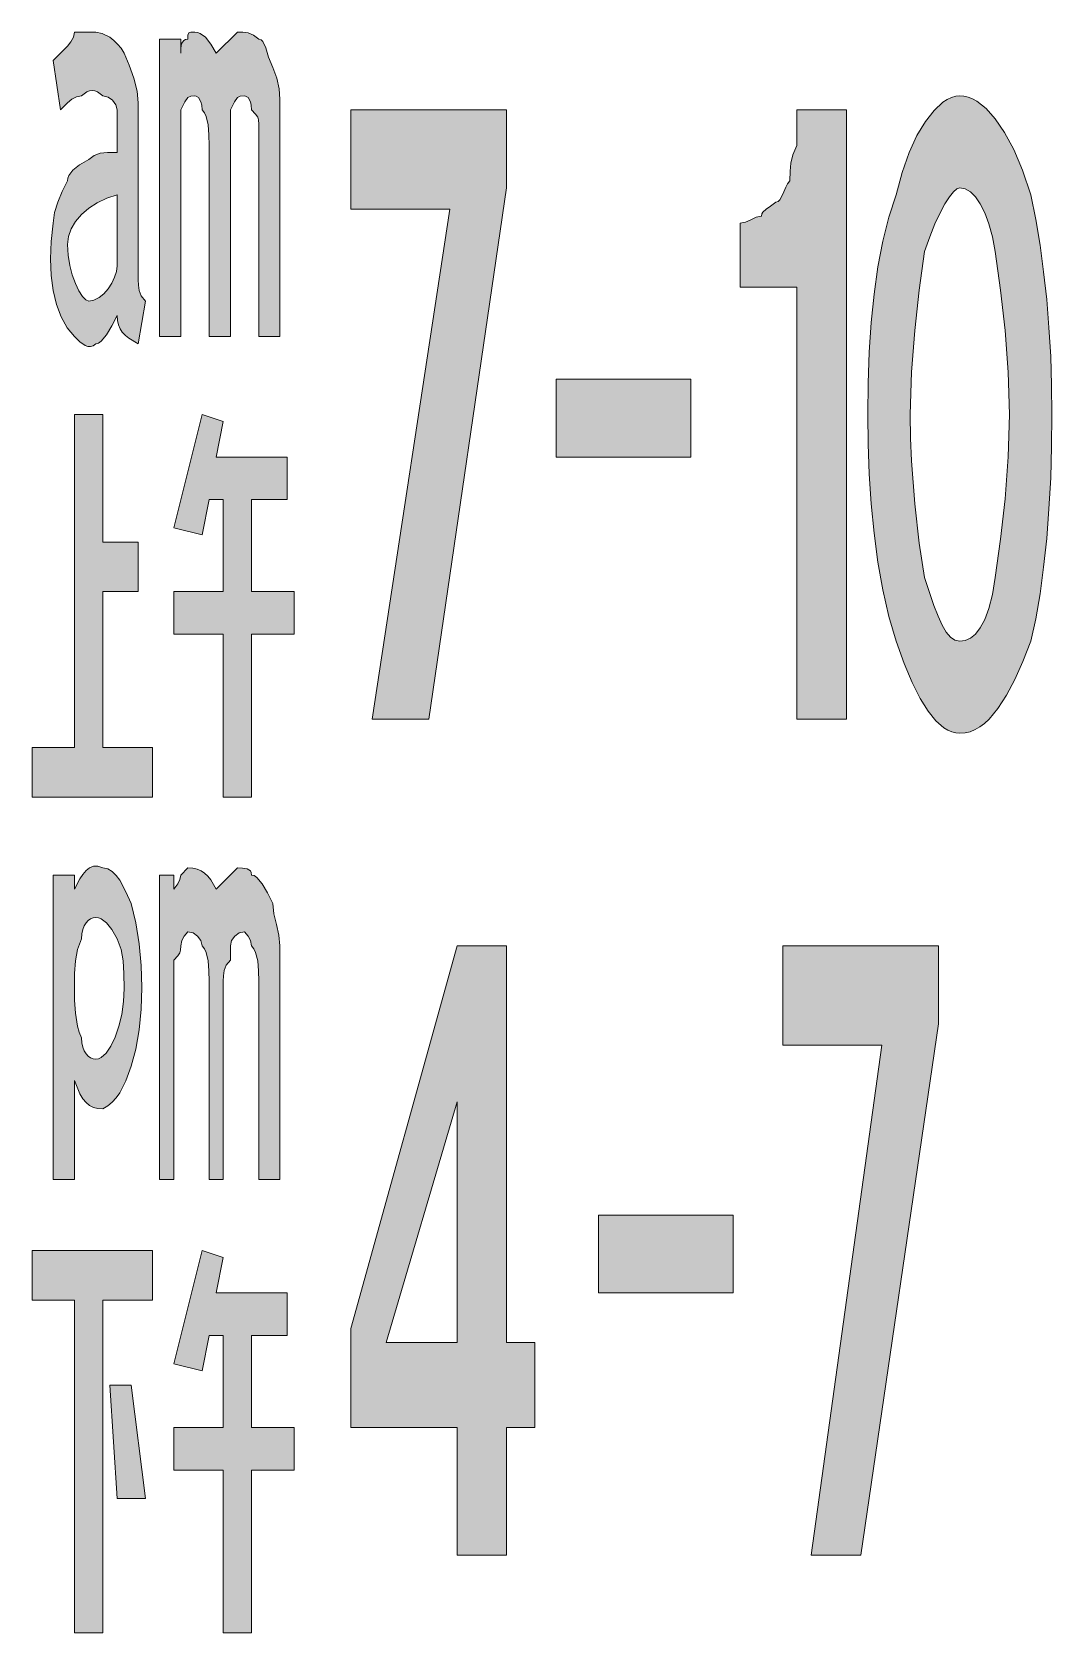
# Model space of a CAD drawing. Header units: metres. Extents: x 112 to 285, y 5 to 276.
import ezdxf

# ---------------------------------------------------------------- set-up
doc = ezdxf.new("R2010")
doc.units = ezdxf.units.M
doc.layers.add('FILL_WHITE_FFFFFF', color=7, linetype='Continuous', true_color=0xffffff)

msp = doc.modelspace()

# ---------------------------------------------------------------- hatches: boundary and pattern name
at = {"layer": 'FILL_WHITE_FFFFFF', "true_color": 0xffffff}
h = msp.add_hatch(color=7, dxfattribs=at)
h.dxf.hatch_style = 1
h.paths.add_polyline_path([(125.55, 274.95), (126.22, 274.44), (126.86, 273.82), (127.45, 273.09), (127.95, 272.25), (128.83, 270.26), (129.6, 268.05), (130.14, 265.84), (130.35, 263.85), (130.35, 233.85), (130.37, 232.95), (130.5, 232.05), (130.86, 231.15), (131.55, 230.25), (130.35, 223.05), (128.78, 223.97), (128.16, 224.46), (127.65, 225), (127.26, 225.59), (126.98, 226.26), (126.81, 227), (126.75, 227.85), (125.85, 226.09), (124.95, 224.55), (124.05, 223.46), (123.6, 223.16), (123.15, 223.05), (122.7, 222.71), (122.25, 222.56), (121.8, 222.59), (121.35, 222.75), (120.45, 223.39), (119.55, 224.25), (118.31, 225.76), (117.3, 227.59), (116.51, 229.69), (115.95, 232.05), (115.61, 234.63), (115.5, 237.41), (115.61, 240.36), (115.95, 243.45), (116.16, 245.25), (116.7, 247.05), (117.47, 248.85), (118.35, 250.65), (118.41, 251.1), (118.58, 251.55), (119.25, 252.45), (120.38, 253.35), (121.95, 254.25), (122.87, 254.94), (123.9, 255.3), (125.16, 255.43), (126.75, 255.45), (126.75, 262.65), (126.54, 263.53), (126, 264.3), (125.23, 264.84), (124.35, 265.05), (123.45, 265.72), (123, 265.89), (122.55, 265.95), (122.1, 265.89), (121.65, 265.72), (120.75, 265.05), (119.87, 264.86), (119.1, 264.45), (118.35, 263.85), (117.15, 262.65), (115.95, 271.05), (118.35, 273.45), (118.95, 274.2), (119.36, 274.97), (119.55, 275.85), (123.15, 275.85), (124.24, 275.62), (125.55, 274.95)])
h.paths.add_polyline_path([(125.01, 247.69), (123.41, 246.94), (121.98, 246.01), (120.75, 244.95), (119.74, 243.77), (118.99, 242.51), (118.51, 241.2), (118.35, 239.85), (118.46, 238.06), (118.74, 236.32), (119.17, 234.7), (119.7, 233.25), (120.28, 232.02), (120.88, 231.07), (121.45, 230.47), (121.95, 230.25), (122.85, 230.41), (123.71, 230.85), (124.52, 231.52), (125.25, 232.35), (125.86, 233.3), (126.34, 234.3), (126.64, 235.3), (126.75, 236.25), (126.75, 248.25), (125.01, 247.69)], flags=16)
h = msp.add_hatch(color=7, dxfattribs=at)
h.dxf.hatch_style = 1
h.paths.add_polyline_path([(147.15, 275.85), (148.05, 275.83), (148.95, 275.7), (149.85, 275.34), (150.75, 274.65), (151.15, 274.54), (151.46, 274.24), (151.95, 273.15), (152.44, 271.61), (153.15, 269.85), (153.84, 268.05), (154.2, 266.25), (154.33, 264.45), (154.35, 262.65), (154.35, 224.25), (150.75, 224.25), (150.75, 256.65), (150.75, 260.25), (150.73, 260.96), (150.6, 261.45), (150.24, 261.94), (149.55, 262.65), (149.5, 263.44), (149.36, 264.04), (148.95, 264.75), (148.54, 265.01), (148.35, 265.05), (147.64, 265.01), (147.15, 264.75), (146.66, 264.04), (145.95, 262.65), (145.95, 260.25), (145.95, 256.65), (145.95, 224.25), (142.35, 224.25), (142.35, 256.65), (142.33, 258.43), (142.2, 260.1), (141.84, 261.54), (141.55, 262.15), (141.15, 262.65), (141.1, 263.44), (140.96, 264.04), (140.55, 264.75), (140.14, 265.01), (139.95, 265.05), (139.24, 265.01), (138.75, 264.75), (138.26, 264.04), (137.55, 262.65), (137.55, 260.25), (137.55, 256.65), (137.55, 224.25), (133.95, 224.25), (133.95, 274.65), (137.55, 274.65), (137.55, 272.25), (137.57, 273.13), (137.7, 273.9), (138.06, 274.44), (138.35, 274.6), (138.75, 274.65), (138.77, 275.34), (138.9, 275.7), (139.26, 275.83), (139.95, 275.85), (140.4, 275.79), (140.85, 275.62), (141.75, 274.95), (142.65, 273.82), (143.55, 272.25), (147.15, 275.85)])
h = msp.add_hatch(color=7, dxfattribs=at)
h.dxf.hatch_style = 1
h.paths.add_polyline_path([(268.2, 157.28), (267.53, 157.56), (266.85, 157.97), (265.5, 159.14), (264.15, 160.8), (262.8, 162.97), (261.45, 165.66), (260.1, 168.88), (258.75, 172.65), (257.51, 176.86), (256.48, 181.35), (255.65, 186.07), (255, 190.95), (254.52, 195.95), (254.19, 201), (254.01, 206.05), (253.95, 211.05), (254.01, 216.39), (254.19, 221.59), (254.52, 226.62), (255, 231.45), (255.65, 236.06), (256.48, 240.41), (257.51, 244.49), (258.75, 248.25), (259.76, 252.07), (260.94, 255.43), (262.27, 258.31), (263.7, 260.7), (265.18, 262.58), (266.68, 263.94), (267.42, 264.43), (268.15, 264.77), (268.86, 264.98), (269.55, 265.05), (270.24, 264.99), (270.95, 264.82), (271.69, 264.53), (272.44, 264.11), (273.98, 262.9), (275.55, 261.15), (277.12, 258.84), (278.66, 255.94), (280.15, 252.42), (281.55, 248.25), (282.39, 244.09), (283.13, 239.74), (283.74, 235.21), (284.25, 230.55), (284.64, 225.77), (284.93, 220.91), (285.09, 216), (285.15, 211.05), (285.09, 205.66), (284.93, 200.32), (284.64, 195.1), (284.25, 190.05), (283.74, 185.22), (283.13, 180.67), (282.39, 176.47), (281.55, 172.65), (280.2, 169.22), (278.83, 166.16), (277.44, 163.5), (276, 161.25), (274.51, 159.45), (273.74, 158.73), (272.94, 158.14), (272.13, 157.67), (271.3, 157.33), (270.44, 157.12), (269.55, 157.05), (268.88, 157.11), (268.2, 157.28)])
h.paths.add_polyline_path([(271.33, 173.16), (272.19, 173.85), (273, 174.9), (273.76, 176.34), (274.44, 178.22), (275.05, 180.57), (275.55, 183.45), (276.43, 189.96), (277.2, 196.8), (277.74, 203.87), (277.95, 211.05), (277.74, 218.23), (277.2, 225.3), (276.43, 232.14), (275.55, 238.65), (275.05, 241.18), (274.44, 243.37), (273.76, 245.23), (273, 246.75), (272.19, 247.93), (271.33, 248.77), (270.45, 249.28), (269.55, 249.45), (269.05, 249.28), (268.44, 248.77), (267.76, 247.93), (267, 246.75), (266.19, 245.23), (265.33, 243.37), (264.45, 241.18), (263.55, 238.65), (262.67, 232.14), (261.9, 225.3), (261.36, 218.23), (261.15, 211.05), (261.2, 207.06), (261.36, 203.19), (261.9, 195.9), (262.67, 189.28), (263.55, 183.45), (265.16, 178.72), (265.87, 176.87), (266.55, 175.35), (267.23, 174.17), (267.94, 173.32), (268.7, 172.82), (269.55, 172.65), (270.45, 172.77), (271.33, 173.16)], flags=16)
h = msp.add_hatch(color=7, dxfattribs=at)
h.dxf.hatch_style = 1
h.paths.add_polyline_path([(166.35, 262.65), (192.75, 262.65), (192.75, 249.45), (179.55, 159.45), (169.95, 159.45), (183.15, 245.85), (166.35, 245.85), (166.35, 262.65)])
h = msp.add_hatch(color=7, dxfattribs=at)
h.dxf.hatch_style = 1
h.paths.add_polyline_path([(232.35, 232.65), (232.35, 243.45), (233.25, 243.64), (234.15, 244.05), (235.05, 244.46), (235.95, 244.65), (236, 245.05), (236.16, 245.36), (236.7, 245.85), (237.47, 246.34), (238.35, 247.05), (238.75, 247.16), (239.06, 247.44), (239.55, 248.4), (240.04, 249.58), (240.35, 250.15), (240.75, 250.65), (240.77, 252.26), (240.9, 253.65), (241.26, 255.04), (241.95, 256.65), (241.95, 262.65), (250.35, 262.65), (250.35, 159.45), (241.95, 159.45), (241.95, 232.65), (232.35, 232.65)])
h = msp.add_hatch(color=7, dxfattribs=at)
h.dxf.hatch_style = 1
h.paths.add_polyline_path([(223.95, 217.05), (223.95, 203.85), (201.15, 203.85), (201.15, 217.05), (223.95, 217.05)])
h = msp.add_hatch(color=7, dxfattribs=at)
h.dxf.hatch_style = 1
h.paths.add_polyline_path([(124.35, 189.45), (130.35, 189.45), (130.35, 181.05), (124.35, 181.05), (124.35, 154.65), (132.75, 154.65), (132.75, 146.25), (112.35, 146.25), (112.35, 154.65), (119.55, 154.65), (119.55, 211.05), (124.35, 211.05), (124.35, 189.45)])
h = msp.add_hatch(color=7, dxfattribs=at)
h.dxf.hatch_style = 1
h.paths.add_polyline_path([(155.55, 203.85), (155.55, 196.65), (149.55, 196.65), (149.55, 181.05), (156.75, 181.05), (156.75, 173.85), (149.55, 173.85), (149.55, 146.25), (144.75, 146.25), (144.75, 173.85), (136.35, 173.85), (136.35, 181.05), (144.75, 181.05), (144.75, 196.65), (142.35, 196.65), (141.15, 190.65), (136.35, 191.85), (141.15, 211.05), (144.75, 209.85), (143.55, 203.85), (155.55, 203.85)])
h = msp.add_hatch(color=7, dxfattribs=at)
h.dxf.hatch_style = 1
h.paths.add_polyline_path([(115.95, 81.45), (115.95, 133.05), (119.55, 133.05), (119.55, 130.65), (120.47, 132.39), (120.96, 133.16), (121.5, 133.8), (122.09, 134.27), (122.76, 134.53), (123.5, 134.54), (124.35, 134.25), (125.2, 134.09), (125.94, 133.65), (126.61, 132.98), (127.2, 132.15), (128.23, 130.2), (129.15, 128.25), (129.94, 124.95), (130.5, 121.41), (130.84, 117.72), (130.95, 114), (130.84, 110.33), (130.5, 106.82), (129.94, 103.56), (129.15, 100.65), (128.23, 98.17), (127.2, 96.15), (126.61, 95.31), (125.94, 94.57), (125.2, 93.96), (124.35, 93.45), (123.5, 93.51), (122.76, 93.69), (122.09, 94.02), (121.5, 94.5), (120.96, 95.15), (120.47, 95.98), (119.55, 98.25), (119.55, 81.45), (115.95, 81.45)])
h.paths.add_polyline_path([(122.27, 125.62), (121.86, 125.34), (121.5, 124.95), (121.19, 124.44), (120.96, 123.82), (120.8, 123.09), (120.75, 122.25), (120.06, 120.43), (119.7, 118.5), (119.57, 116.34), (119.55, 113.85), (119.57, 111.86), (119.7, 109.65), (120.06, 107.44), (120.35, 106.4), (120.75, 105.45), (120.8, 104.61), (120.96, 103.87), (121.19, 103.26), (121.5, 102.75), (121.86, 102.36), (122.27, 102.07), (122.7, 101.91), (123.15, 101.85), (123.6, 101.92), (124.05, 102.12), (124.91, 102.88), (125.72, 104.06), (126.45, 105.6), (127.06, 107.42), (127.54, 109.44), (127.84, 111.61), (127.95, 113.85), (127.93, 116.34), (127.8, 118.5), (127.44, 120.43), (126.75, 122.25), (125.85, 123.82), (124.95, 124.95), (124.05, 125.62), (123.6, 125.79), (123.15, 125.85), (122.7, 125.79), (122.27, 125.62)], flags=16)
h = msp.add_hatch(color=7, dxfattribs=at)
h.dxf.hatch_style = 1
h.paths.add_polyline_path([(147.15, 134.25), (148.03, 134.23), (148.8, 134.1), (149.34, 133.74), (149.5, 133.45), (149.55, 133.05), (150, 132.94), (150.45, 132.64), (151.35, 131.55), (152.25, 130.01), (153.15, 128.25), (153.34, 126.45), (153.75, 124.65), (154.16, 122.85), (154.35, 121.05), (154.35, 81.45), (150.75, 81.45), (150.75, 115.05), (150.73, 116.83), (150.6, 118.5), (150.24, 119.94), (149.95, 120.55), (149.55, 121.05), (149.36, 121.93), (148.95, 122.7), (148.35, 123.45), (147.47, 123.24), (146.7, 122.7), (146.16, 121.93), (145.95, 121.05), (145.95, 118.65), (145.26, 117.75), (144.9, 116.85), (144.77, 115.95), (144.75, 115.05), (144.75, 81.45), (142.35, 81.45), (142.35, 115.05), (142.33, 116.83), (142.2, 118.5), (141.84, 119.94), (141.55, 120.55), (141.15, 121.05), (140.94, 121.93), (140.4, 122.7), (139.63, 123.24), (138.75, 123.45), (138.15, 122.7), (137.74, 121.93), (137.55, 121.05), (137.53, 120.34), (137.4, 119.85), (137.04, 119.36), (136.35, 118.65), (136.35, 115.05), (136.35, 81.45), (133.95, 81.45), (133.95, 133.05), (136.35, 133.05), (136.35, 130.65), (137.04, 131.53), (137.4, 132.3), (137.55, 133.05), (138.75, 134.25), (139.6, 134.19), (140.34, 134.02), (141.01, 133.74), (141.6, 133.35), (142.14, 132.84), (142.63, 132.22), (143.55, 130.65), (147.15, 134.25)])
h = msp.add_hatch(color=7, dxfattribs=at)
h.dxf.hatch_style = 1
h.paths.add_polyline_path([(184.35, 17.85), (184.35, 39.45), (166.35, 39.45), (166.35, 56.25), (184.35, 121.05), (192.75, 121.05), (192.75, 53.85), (197.55, 53.85), (197.55, 39.45), (192.75, 39.45), (192.75, 17.85), (184.35, 17.85)])
h.paths.add_polyline_path([(184.35, 94.65), (172.35, 53.85), (184.35, 53.85), (184.35, 94.65)], flags=16)
h = msp.add_hatch(color=7, dxfattribs=at)
h.dxf.hatch_style = 1
h.paths.add_polyline_path([(239.55, 121.05), (265.95, 121.05), (265.95, 107.85), (252.75, 17.85), (244.35, 17.85), (256.35, 104.25), (239.55, 104.25), (239.55, 121.05)])
h = msp.add_hatch(color=7, dxfattribs=at)
h.dxf.hatch_style = 1
h.paths.add_polyline_path([(231.15, 75.45), (231.15, 62.25), (208.35, 62.25), (208.35, 75.45), (231.15, 75.45)])
h = msp.add_hatch(color=7, dxfattribs=at)
h.dxf.hatch_style = 1
h.paths.add_polyline_path([(124.35, 4.65), (119.55, 4.65), (119.55, 61.05), (112.35, 61.05), (112.35, 69.45), (132.75, 69.45), (132.75, 61.05), (124.35, 61.05), (124.35, 4.65)])
h = msp.add_hatch(color=7, dxfattribs=at)
h.dxf.hatch_style = 1
h.paths.add_polyline_path([(155.55, 62.25), (155.55, 55.05), (149.55, 55.05), (149.55, 39.45), (156.75, 39.45), (156.75, 32.25), (149.55, 32.25), (149.55, 4.65), (144.75, 4.65), (144.75, 32.25), (136.35, 32.25), (136.35, 39.45), (144.75, 39.45), (144.75, 55.05), (142.35, 55.05), (141.15, 49.05), (136.35, 50.25), (141.15, 69.45), (144.75, 68.25), (143.55, 62.25), (155.55, 62.25)])
h = msp.add_hatch(color=7, dxfattribs=at)
h.dxf.hatch_style = 1
h.paths.add_polyline_path([(131.55, 27.45), (126.75, 27.45), (125.55, 46.65), (129.15, 46.65), (131.55, 27.45)])

# ---------------------------------------------------------------- linework, layer by layer
at = {"layer": 'FILL_WHITE_FFFFFF', "lineweight": 0, "true_color": 0xffffff}
for points in [[(125.55, 274.95), (126.22, 274.44), (126.86, 273.82), (127.45, 273.09), (127.95, 272.25), (128.83, 270.26), (129.6, 268.05), (130.14, 265.84), (130.35, 263.85), (130.35, 233.85), (130.37, 232.95), (130.5, 232.05), (130.86, 231.15), (131.55, 230.25), (130.35, 223.05), (128.78, 223.97), (128.16, 224.46), (127.65, 225), (127.26, 225.59), (126.98, 226.26), (126.81, 227), (126.75, 227.85), (125.85, 226.09), (124.95, 224.55), (124.05, 223.46), (123.6, 223.16), (123.15, 223.05), (122.7, 222.71), (122.25, 222.56), (121.8, 222.59), (121.35, 222.75), (120.45, 223.39), (119.55, 224.25), (118.31, 225.76), (117.3, 227.59), (116.51, 229.69), (115.95, 232.05), (115.61, 234.63), (115.5, 237.41), (115.61, 240.36), (115.95, 243.45), (116.16, 245.25), (116.7, 247.05), (117.47, 248.85), (118.35, 250.65), (118.41, 251.1), (118.58, 251.55), (119.25, 252.45), (120.38, 253.35), (121.95, 254.25), (122.87, 254.94), (123.9, 255.3), (125.16, 255.43), (126.75, 255.45), (126.75, 262.65), (126.54, 263.53), (126, 264.3), (125.23, 264.84), (124.35, 265.05), (123.45, 265.72), (123, 265.89), (122.55, 265.95), (122.1, 265.89), (121.65, 265.72), (120.75, 265.05), (119.87, 264.86), (119.1, 264.45), (118.35, 263.85), (117.15, 262.65), (115.95, 271.05), (118.35, 273.45), (118.95, 274.2), (119.36, 274.97), (119.55, 275.85), (123.15, 275.85), (124.24, 275.62)], [(147.15, 275.85), (148.05, 275.83), (148.95, 275.7), (149.85, 275.34), (150.75, 274.65), (151.15, 274.54), (151.46, 274.24), (151.95, 273.15), (152.44, 271.61), (153.15, 269.85), (153.84, 268.05), (154.2, 266.25), (154.33, 264.45), (154.35, 262.65), (154.35, 224.25), (150.75, 224.25), (150.75, 256.65), (150.75, 260.25), (150.73, 260.96), (150.6, 261.45), (150.24, 261.94), (149.55, 262.65), (149.5, 263.44), (149.36, 264.04), (148.95, 264.75), (148.54, 265.01), (148.35, 265.05), (147.64, 265.01), (147.15, 264.75), (146.66, 264.04), (145.95, 262.65), (145.95, 260.25), (145.95, 256.65), (145.95, 224.25), (142.35, 224.25), (142.35, 256.65), (142.33, 258.43), (142.2, 260.1), (141.84, 261.54), (141.55, 262.15), (141.15, 262.65), (141.1, 263.44), (140.96, 264.04), (140.55, 264.75), (140.14, 265.01), (139.95, 265.05), (139.24, 265.01), (138.75, 264.75), (138.26, 264.04), (137.55, 262.65), (137.55, 260.25), (137.55, 256.65), (137.55, 224.25), (133.95, 224.25), (133.95, 274.65), (137.55, 274.65), (137.55, 272.25), (137.57, 273.13), (137.7, 273.9), (138.06, 274.44), (138.35, 274.6), (138.75, 274.65), (138.77, 275.34), (138.9, 275.7), (139.26, 275.83), (139.95, 275.85), (140.4, 275.79), (140.85, 275.62), (141.75, 274.95), (142.65, 273.82), (143.55, 272.25)], [(268.2, 157.28), (267.53, 157.56), (266.85, 157.97), (265.5, 159.14), (264.15, 160.8), (262.8, 162.97), (261.45, 165.66), (260.1, 168.88), (258.75, 172.65), (257.51, 176.86), (256.48, 181.35), (255.65, 186.07), (255, 190.95), (254.52, 195.95), (254.19, 201), (254.01, 206.05), (253.95, 211.05), (254.01, 216.39), (254.19, 221.59), (254.52, 226.62), (255, 231.45), (255.65, 236.06), (256.48, 240.41), (257.51, 244.49), (258.75, 248.25), (259.76, 252.07), (260.94, 255.43), (262.27, 258.31), (263.7, 260.7), (265.18, 262.58), (266.68, 263.94), (267.42, 264.43), (268.15, 264.77), (268.86, 264.98), (269.55, 265.05), (270.24, 264.99), (270.95, 264.82), (271.69, 264.53), (272.44, 264.11), (273.98, 262.9), (275.55, 261.15), (277.12, 258.84), (278.66, 255.94), (280.15, 252.42), (281.55, 248.25), (282.39, 244.09), (283.13, 239.74), (283.74, 235.21), (284.25, 230.55), (284.64, 225.77), (284.93, 220.91), (285.09, 216), (285.15, 211.05), (285.09, 205.66), (284.93, 200.32), (284.64, 195.1), (284.25, 190.05), (283.74, 185.22), (283.13, 180.67), (282.39, 176.47), (281.55, 172.65), (280.2, 169.22), (278.83, 166.16), (277.44, 163.5), (276, 161.25), (274.51, 159.45), (273.74, 158.73), (272.94, 158.14), (272.13, 157.67), (271.3, 157.33), (270.44, 157.12), (269.55, 157.05), (268.88, 157.11)], [(166.35, 262.65), (192.75, 262.65), (192.75, 249.45), (179.55, 159.45), (169.95, 159.45), (183.15, 245.85), (166.35, 245.85)], [(232.35, 232.65), (232.35, 243.45), (233.25, 243.64), (234.15, 244.05), (235.05, 244.46), (235.95, 244.65), (236, 245.05), (236.16, 245.36), (236.7, 245.85), (237.47, 246.34), (238.35, 247.05), (238.75, 247.16), (239.06, 247.44), (239.55, 248.4), (240.04, 249.58), (240.35, 250.15), (240.75, 250.65), (240.77, 252.26), (240.9, 253.65), (241.26, 255.04), (241.95, 256.65), (241.95, 262.65), (250.35, 262.65), (250.35, 159.45), (241.95, 159.45), (241.95, 232.65)], [(125.01, 247.69), (123.41, 246.94), (121.98, 246.01), (120.75, 244.95), (119.74, 243.77), (118.99, 242.51), (118.51, 241.2), (118.35, 239.85), (118.46, 238.06), (118.74, 236.32), (119.17, 234.7), (119.7, 233.25), (120.28, 232.02), (120.88, 231.07), (121.45, 230.47), (121.95, 230.25), (122.85, 230.41), (123.71, 230.85), (124.52, 231.52), (125.25, 232.35), (125.86, 233.3), (126.34, 234.3), (126.64, 235.3), (126.75, 236.25), (126.75, 248.25)], [(271.33, 173.16), (272.19, 173.85), (273, 174.9), (273.76, 176.34), (274.44, 178.22), (275.05, 180.57), (275.55, 183.45), (276.43, 189.96), (277.2, 196.8), (277.74, 203.87), (277.95, 211.05), (277.74, 218.23), (277.2, 225.3), (276.43, 232.14), (275.55, 238.65), (275.05, 241.18), (274.44, 243.37), (273.76, 245.23), (273, 246.75), (272.19, 247.93), (271.33, 248.77), (270.45, 249.28), (269.55, 249.45), (269.05, 249.28), (268.44, 248.77), (267.76, 247.93), (267, 246.75), (266.19, 245.23), (265.33, 243.37), (264.45, 241.18), (263.55, 238.65), (262.67, 232.14), (261.9, 225.3), (261.36, 218.23), (261.15, 211.05), (261.2, 207.06), (261.36, 203.19), (261.9, 195.9), (262.67, 189.28), (263.55, 183.45), (265.16, 178.72), (265.87, 176.87), (266.55, 175.35), (267.23, 174.17), (267.94, 173.32), (268.7, 172.82), (269.55, 172.65), (270.45, 172.77)], [(223.95, 217.05), (223.95, 203.85), (201.15, 203.85), (201.15, 217.05)], [(124.35, 189.45), (130.35, 189.45), (130.35, 181.05), (124.35, 181.05), (124.35, 154.65), (132.75, 154.65), (132.75, 146.25), (112.35, 146.25), (112.35, 154.65), (119.55, 154.65), (119.55, 211.05), (124.35, 211.05)], [(155.55, 203.85), (155.55, 196.65), (149.55, 196.65), (149.55, 181.05), (156.75, 181.05), (156.75, 173.85), (149.55, 173.85), (149.55, 146.25), (144.75, 146.25), (144.75, 173.85), (136.35, 173.85), (136.35, 181.05), (144.75, 181.05), (144.75, 196.65), (142.35, 196.65), (141.15, 190.65), (136.35, 191.85), (141.15, 211.05), (144.75, 209.85), (143.55, 203.85)], [(115.95, 81.45), (115.95, 133.05), (119.55, 133.05), (119.55, 130.65), (120.47, 132.39), (120.96, 133.16), (121.5, 133.8), (122.09, 134.27), (122.76, 134.53), (123.5, 134.54), (124.35, 134.25), (125.2, 134.09), (125.94, 133.65), (126.61, 132.98), (127.2, 132.15), (128.23, 130.2), (129.15, 128.25), (129.94, 124.95), (130.5, 121.41), (130.84, 117.72), (130.95, 114), (130.84, 110.33), (130.5, 106.82), (129.94, 103.56), (129.15, 100.65), (128.23, 98.17), (127.2, 96.15), (126.61, 95.31), (125.94, 94.57), (125.2, 93.96), (124.35, 93.45), (123.5, 93.51), (122.76, 93.69), (122.09, 94.02), (121.5, 94.5), (120.96, 95.15), (120.47, 95.98), (119.55, 98.25), (119.55, 81.45)], [(147.15, 134.25), (148.03, 134.23), (148.8, 134.1), (149.34, 133.74), (149.5, 133.45), (149.55, 133.05), (150, 132.94), (150.45, 132.64), (151.35, 131.55), (152.25, 130.01), (153.15, 128.25), (153.34, 126.45), (153.75, 124.65), (154.16, 122.85), (154.35, 121.05), (154.35, 81.45), (150.75, 81.45), (150.75, 115.05), (150.73, 116.83), (150.6, 118.5), (150.24, 119.94), (149.95, 120.55), (149.55, 121.05), (149.36, 121.93), (148.95, 122.7), (148.35, 123.45), (147.47, 123.24), (146.7, 122.7), (146.16, 121.93), (145.95, 121.05), (145.95, 118.65), (145.26, 117.75), (144.9, 116.85), (144.77, 115.95), (144.75, 115.05), (144.75, 81.45), (142.35, 81.45), (142.35, 115.05), (142.33, 116.83), (142.2, 118.5), (141.84, 119.94), (141.55, 120.55), (141.15, 121.05), (140.94, 121.93), (140.4, 122.7), (139.63, 123.24), (138.75, 123.45), (138.15, 122.7), (137.74, 121.93), (137.55, 121.05), (137.53, 120.34), (137.4, 119.85), (137.04, 119.36), (136.35, 118.65), (136.35, 115.05), (136.35, 81.45), (133.95, 81.45), (133.95, 133.05), (136.35, 133.05), (136.35, 130.65), (137.04, 131.53), (137.4, 132.3), (137.55, 133.05), (138.75, 134.25), (139.6, 134.19), (140.34, 134.02), (141.01, 133.74), (141.6, 133.35), (142.14, 132.84), (142.63, 132.22), (143.55, 130.65)], [(122.27, 125.62), (121.86, 125.34), (121.5, 124.95), (121.19, 124.44), (120.96, 123.82), (120.8, 123.09), (120.75, 122.25), (120.06, 120.43), (119.7, 118.5), (119.57, 116.34), (119.55, 113.85), (119.57, 111.86), (119.7, 109.65), (120.06, 107.44), (120.35, 106.4), (120.75, 105.45), (120.8, 104.61), (120.96, 103.87), (121.19, 103.26), (121.5, 102.75), (121.86, 102.36), (122.27, 102.07), (122.7, 101.91), (123.15, 101.85), (123.6, 101.92), (124.05, 102.12), (124.91, 102.88), (125.72, 104.06), (126.45, 105.6), (127.06, 107.42), (127.54, 109.44), (127.84, 111.61), (127.95, 113.85), (127.93, 116.34), (127.8, 118.5), (127.44, 120.43), (126.75, 122.25), (125.85, 123.82), (124.95, 124.95), (124.05, 125.62), (123.6, 125.79), (123.15, 125.85), (122.7, 125.79)], [(184.35, 17.85), (184.35, 39.45), (166.35, 39.45), (166.35, 56.25), (184.35, 121.05), (192.75, 121.05), (192.75, 53.85), (197.55, 53.85), (197.55, 39.45), (192.75, 39.45), (192.75, 17.85)], [(239.55, 121.05), (265.95, 121.05), (265.95, 107.85), (252.75, 17.85), (244.35, 17.85), (256.35, 104.25), (239.55, 104.25)], [(184.35, 94.65), (172.35, 53.85), (184.35, 53.85)], [(231.15, 75.45), (231.15, 62.25), (208.35, 62.25), (208.35, 75.45)], [(124.35, 4.65), (119.55, 4.65), (119.55, 61.05), (112.35, 61.05), (112.35, 69.45), (132.75, 69.45), (132.75, 61.05), (124.35, 61.05)], [(155.55, 62.25), (155.55, 55.05), (149.55, 55.05), (149.55, 39.45), (156.75, 39.45), (156.75, 32.25), (149.55, 32.25), (149.55, 4.65), (144.75, 4.65), (144.75, 32.25), (136.35, 32.25), (136.35, 39.45), (144.75, 39.45), (144.75, 55.05), (142.35, 55.05), (141.15, 49.05), (136.35, 50.25), (141.15, 69.45), (144.75, 68.25), (143.55, 62.25)], [(131.55, 27.45), (126.75, 27.45), (125.55, 46.65), (129.15, 46.65)]]:
    msp.add_lwpolyline(points, close=True, dxfattribs=at)

doc.saveas('drawing.dxf')
